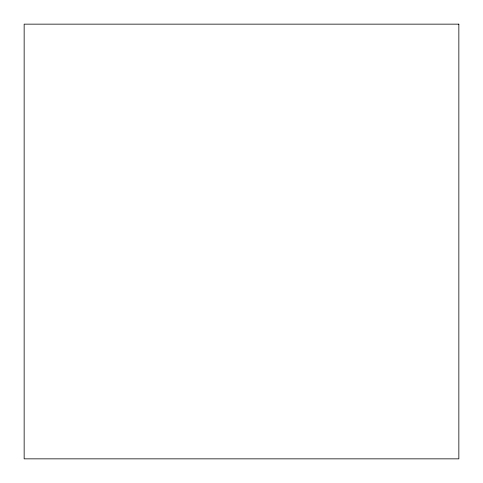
<?xml version="1.0" encoding="UTF-8"?>
<svg xmlns="http://www.w3.org/2000/svg" width="483" height="483" viewBox="0 0 483 483"><rect width="100%" height="100%" fill="white"/><g stroke="black" fill="none" stroke-linecap="round" stroke-linejoin="round"><path stroke-width="0.72" d="M458.85 24.15L24.15 24.15L24.15 458.85L458.85 458.85L458.85 24.15"/></g></svg>
